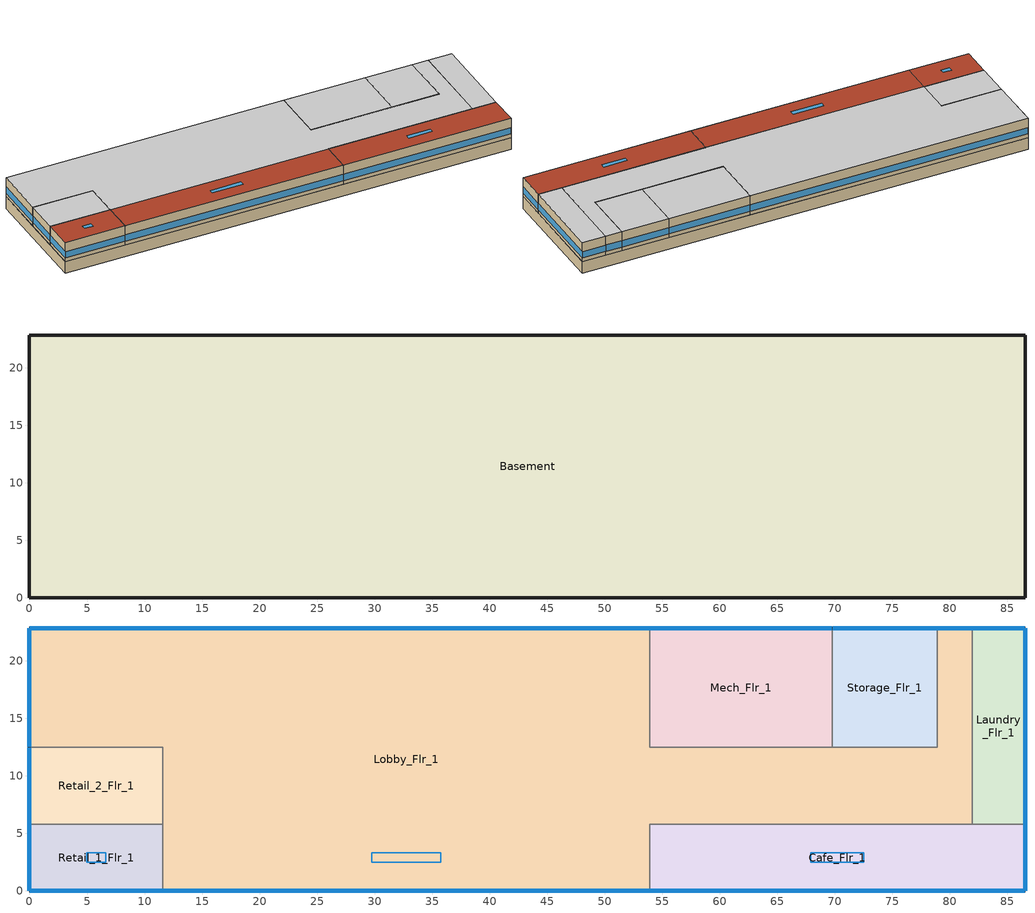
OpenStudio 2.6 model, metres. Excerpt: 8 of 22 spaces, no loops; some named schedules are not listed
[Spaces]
Basement
 floor ground: 86.56,22.86 86.56,0 0,0 0,22.86 z-2.44
 wall ground: 0,22.86 0,0 86.56,0 86.56,22.86 0,22.86 z-2.44:0
Lobby_Flr_1
 floor to Basement: 53.95,22.86 53.95,0 11.58,0 11.58,12.5 0,12.5 0,22.86 z0; 81.99,22.86 81.99,5.79 53.95,5.79 53.95,12.5 78.94,12.5 78.94,22.86 z0
 wall outside: 53.95,22.86 0,22.86 0,12.5 / 11.58,0 53.95,0 / 81.99,22.86 78.94,22.86 z0:3.96
 wall to Retail_1_Flr_1: 11.58,5.79 11.58,0 z0:3.96
 wall to Laundry_Flr_1: 81.99,5.79 81.99,22.86 z0:3.96
 wall to Storage_Flr_1: 78.94,22.86 78.94,12.5 69.8,12.5 z0:3.96
 wall to Cafe_Flr_1: 53.95,0 53.95,5.79 81.99,5.79 z0:3.96
 wall to Retail_2_Flr_1: 0,12.5 11.58,12.5 11.58,5.79 z0:3.96
 wall to Mech_Flr_1: 69.8,12.5 53.95,12.5 53.95,22.86 z0:3.96
 window: 53.92,22.86 0.03,22.86 / 11.61,0 53.92,0 z0.76:2.08; 0,22.83 0,12.52 z0.76:2.09; 81.97,22.86 78.97,22.86 z0.76:2.11
 ceiling adiabatic (BTAP-Int-Wall): 81.99,5.79 81.99,22.86 78.94,22.86 78.94,12.5 53.95,12.5 53.95,22.86 0,22.86 0,12.5 11.58,12.5 11.58,5.79 z3.96
 roof outside: 53.95,0 53.95,5.79 11.58,5.79 11.58,0 z3.96
 skylight: 35.76,2.49 35.76,3.3 29.77,3.3 29.77,2.49 z3.96
Retail_1_Flr_1
 floor to Basement: 11.58,5.79 11.58,0 0,0 0,5.79 z0
 wall outside: 0,5.79 0,0 11.58,0 z0:3.96
 wall to Retail_2_Flr_1: 11.58,5.79 0,5.79 z0:3.96
 window: 0.03,0 11.56,0 / 0,5.77 0,0.03 z0.76:2.09
 roof outside: 11.58,0 11.58,5.79 0,5.79 0,0 z3.96
 skylight: 6.61,2.49 6.61,3.3 4.97,3.3 4.97,2.49 z3.96
Retail_2_Flr_1
 floor to Basement: 11.58,12.5 11.58,5.79 0,5.79 0,12.5 z0
 wall outside: 0,12.5 0,5.79 z0:3.96
 window: 0,12.47 0,5.82 z0.76:2.09
 ceiling adiabatic (BTAP-Int-Wall): 11.58,5.79 11.58,12.5 0,12.5 0,5.79 z3.96
Laundry_Flr_1
 floor to Basement: 86.56,22.86 86.56,5.79 81.99,5.79 81.99,22.86 z0
 wall outside: 86.56,5.79 86.56,22.86 81.99,22.86 z0:3.96
 wall to Cafe_Flr_1: 81.99,5.79 86.56,5.79 z0:3.96
 window: 86.56,5.82 86.56,22.83 z0.76:2.09; 86.54,22.86 82.02,22.86 z0.76:2.1
 ceiling adiabatic (BTAP-Int-Wall): 86.56,5.79 86.56,22.86 81.99,22.86 81.99,5.79 z3.96
Storage_Flr_1
 floor to Basement: 78.94,22.86 78.94,12.5 69.8,12.5 69.8,22.86 z0
 wall outside: 78.94,22.86 69.8,22.86 z0:3.96
 wall to Mech_Flr_1: 69.8,22.86 69.8,12.5 z0:3.96
 window: 78.92,22.86 69.82,22.86 z0.76:2.09
 ceiling adiabatic (BTAP-Int-Wall): 78.94,12.5 78.94,22.86 69.8,22.86 69.8,12.5 z3.96
Mech_Flr_1
 floor to Basement: 69.8,22.86 69.8,12.5 53.95,12.5 53.95,22.86 z0
 wall outside: 69.8,22.86 53.95,22.86 z0:3.96
 window: 69.77,22.86 53.98,22.86 z0.76:2.09
 ceiling adiabatic (BTAP-Int-Wall): 69.8,12.5 69.8,22.86 53.95,22.86 53.95,12.5 z3.96
Cafe_Flr_1
 floor to Basement: 86.56,5.79 86.56,0 53.95,0 53.95,5.79 z0
 wall outside: 53.95,0 86.56,0 86.56,5.79 z0:3.96
 window: 86.56,0.03 86.56,5.77 z0.76:2.09; 53.98,0 86.54,0 z0.76:2.08
 roof outside: 86.56,0 86.56,5.79 53.95,5.79 53.95,0 z3.96
 skylight: 72.56,2.49 72.56,3.3 67.95,3.3 67.95,2.49 z3.96
[Site]
Calgary Intl AP_AB_CAN: Latitude {deg}=51.114; Longitude {deg}=-114.02; Time Zone {hr}=-7; Elevation {m}=1084.1; Terrain=City
[Building]
LargeHotel-CAN_AB_Calgary.Intl.AP.718770_CWEC2016.epw created: 2018-10-11 19:52:45 +0000: North Axis {deg}=0; Default Construction Set=BTAP-Mass at hdd = 5000.0; Standards Number of Stories=7; Standards Number of Above Ground Stories=6; Standards Building Type=LargeHotel
[Site:WaterMainsTemperature]
Calculation Method=Correlation; Annual Average Outdoor Air Temperature {C}=5; Maximum Difference In Monthly Average Outdoor Air Temperatures {deltaC}=23.3
[Site:GroundTemperature:BuildingSurface]
19.527, 19.502, 19.536, 19.598, 20.002, 21.64, 22.225, 22.375, 21.449, 20.121, 19.802, 19.633
[ClimateZones]
Climate Zone Institution Name 2=CEC; Climate Zone Document Name 2=California Climate Zone Descriptions; Climate Zone Document Year 2=1995
[SizingPeriod:DesignDay] Barometric Pressure {Pa}=88961; Sky Clearness=0; Rain Indicator=0; Snow Indicator=0; Day of Month=21; Daylight Saving Time Indicator=0; Humidity Indicating Type=Wetbulb; Dry-Bulb Temperature Range Modifier Type=DefaultMultipliers
Name | Maximum Dry-Bulb Temperature {C} | Daily Dry-Bulb Temperature Range {deltaC} | Humidity Indicating Conditions at Maximum Dry-Bulb | Wind Speed {m/s} | Wind Direction {deg} | Month | Day Type | Solar Model Indicator | ASHRAE Taub | ASHRAE Taud
Calgary Intl AP Ann Htg 99.6% Condns DB | -28.5 | 0 | -28.5 | 2.9 | 200 | 1 | WinterDesignDay | ASHRAEClearSky
Calgary Intl AP Ann Clg .4% Condns DB=>MWB | 28.5 | 12.1 | 16.1 | 4.5 | 160 | 7 | SummerDesignDay | ASHRAETau | 0.339 | 2.421
[Material:NoMass] Roughness=Smooth; Thermal Absorptance=0.9; Solar Absorptance=0.7
Name | Thermal Resistance {m2-K/W} | Visible Absorptance
Typical Carpet Pad | 0.21648 | 0.8
Typical Insulation 1 | 5.91238 | 0.7
Typical Insulation 2 | 4.49096 | 0.7
Typical Insulation 3 | 7.24636 | 0.7
Typical Carpet Pad 2 | 1.25503 | 0.8
Typical Carpet Pad 3 | 3.45515 | 0.8
Typical Insulation 4 | 0.526298 | 0.7
Typical Insulation 5 | 0.526316 | 0.7
[Material]
Name | Roughness | Thickness {m} | Conductivity {W/m-K} | Density {kg/m3} | Specific Heat {J/kg-K} | Thermal Absorptance | Solar Absorptance | Visible Absorptance
100mm Normalweight concrete floor | MediumSmooth | 0.1016 | 2.31 | 2322 | 832
G01 13mm gypsum board | Smooth | 0.0127 | 0.16 | 800 | 1090 | 0.9 | 0.7 | 0.5
G05 25mm wood | MediumSmooth | 0.0254 | 0.15 | 608 | 1630 | 0.9 | 0.5 | 0.5
4 in. Normalweight Concrete Floor | MediumRough | 0.1016 | 2.31 | 2322 | 832 | 0.9 | 0.7 | 0.7
1IN Stucco | Smooth | 0.0253 | 0.6918 | 1858 | 837 | 0.9 | 0.7 | 0.92
8IN CONCRETE HW RefBldg | Rough | 0.2032 | 1.311 | 2240 | 836.8 | 0.9 | 0.7 | 0.7
1/2IN Gypsum | Smooth | 0.0127 | 0.16 | 784.9 | 830 | 0.9 | 0.4 | 0.4
Metal Roof Surface; F08 Metal surface | Smooth | 0.0008 | 45.28 | 7824 | 500 | 0.9 | 0.7 | 0.7
6 in. Normalweight Concrete Floor | MediumRough | 0.1524 | 2.31 | 2322 | 832 | 0.9 | 0.7 | 0.7
[Construction]
BTAP-Int-Floor: 100mm Normalweight concrete floor, Typical Carpet Pad
BTAP-Int-Wall: G01 13mm gypsum board, G01 13mm gypsum board
BTAP-Int-Ceiling: Typical Carpet Pad, 100mm Normalweight concrete floor
BTAP-Ext-DaylightDiffuser: SimpleGlazing
BTAP-Int-Door: G05 25mm wood
BTAP-Ext-Floor-Mass:U-0.162: Typical Insulation 1, 4 in. Normalweight Concrete Floor, Typical Carpet Pad
BTAP-Ext-Wall-Mass:U-0.21: 1IN Stucco, 8IN CONCRETE HW RefBldg, Typical Insulation 2, 1/2IN Gypsum
BTAP-Ext-Roof-Metal:U-0.138: Metal Roof Surface, Typical Insulation 3
BTAP-Grnd-Floor-Mass:U-0.757: 6 in. Normalweight Concrete Floor, Typical Carpet Pad 2
BTAP-Grnd-Roof-Mass:U-0.284: 6 in. Normalweight Concrete Floor, Typical Carpet Pad 3
BTAP-Ext-Door:U-1.9000000000000001: F08 Metal surface, Typical Insulation 4
BTAP-Ext-OverHeadDoor:U-1.9000000000000001: Typical Insulation 5
BTAP-Ext-DaylightDiffuser:U=0.190 SHGC=0.600: SimpleGlazing:U=0.190 SHGC=0.600
[DefaultConstructionSet]
BTAP-Mass at hdd = 5000.0: Default Exterior Surface Constructions=BTAP-Mass at hdd = 5000.0; Default Interior Surface Constructions=Default Surface Constructions 2; Default Ground Contact Surface Constructions=BTAP-Mass at hdd = 5000.0 1; Default Exterior SubSurface Constructions=BTAP-Mass at hdd = 5000.0; Default Interior SubSurface Constructions=Default Sub Surface Constructions 2; Interior Partition Construction=BTAP-Int-Door
[DefaultSurfaceConstructions]
Name | Floor Construction | Wall Construction | Roof Ceiling Construction
Default Surface Constructions 2 | BTAP-Int-Floor | BTAP-Int-Wall | BTAP-Int-Ceiling
BTAP-Mass at hdd = 5000.0 | BTAP-Ext-Floor-Mass:U-0.162 | BTAP-Ext-Wall-Mass:U-0.21 | BTAP-Ext-Roof-Metal:U-0.138
BTAP-Mass at hdd = 5000.0 1 | BTAP-Grnd-Floor-Mass:U-0.757 | BTAP-Grnd-Roof-Mass:U-0.284 | BTAP-Grnd-Roof-Mass:U-0.284
[DefaultSubSurfaceConstructions]
Name | Fixed Window Construction | Operable Window Construction | Door Construction | Glass Door Construction | Overhead Door Construction | Skylight Construction | Tubular Daylight Dome Construction | Tubular Daylight Diffuser Construction
Default Sub Surface Constructions 2 | BTAP-Ext-DaylightDiffuser | BTAP-Ext-DaylightDiffuser | BTAP-Int-Door
BTAP-Mass at hdd = 5000.0 | BTAP-Ext-DaylightDiffuser:U=0.190 SHGC=0.600 | BTAP-Ext-DaylightDiffuser:U=0.190 SHGC=0.600 | BTAP-Ext-Door:U-1.9000000000000001 | BTAP-Ext-DaylightDiffuser:U=0.190 SHGC=0.600 | BTAP-Ext-OverHeadDoor:U-1.9000000000000001 | BTAP-Ext-DaylightDiffuser:U=0.190 SHGC=0.600 | BTAP-Ext-DaylightDiffuser:U=0.190 SHGC=0.600 | BTAP-Ext-DaylightDiffuser:U=0.190 SHGC=0.600
[WindowMaterial:SimpleGlazingSystem] Solar Heat Gain Coefficient=0.6; Visible Transmittance=0.21
Name | U-Factor {W/m2-K}
SimpleGlazing | 2.2
SimpleGlazing:U=0.190 SHGC=0.600 | 1.9
[Space] Part of Total Floor Area=Yes
Name | Space Type | Building Story | Thermal Zone
Laundry_Flr_1 | Space Function Laundry/Washing area | Building Story 2 | Sp-Laundry_Flr_1 Sys-6 Flr-2 Sch-C HPlcmt-east ZN
Lobby_Flr_1 | Space Function Lobby - hotel | Building Story 2 | Sp-Lobby_Flr_1 Sys-6 Flr-2 Sch-H HPlcmt-north ZN
Retail_1_Flr_1 | Space Function Sales area | Building Story 2 | Sp-Retail_1_Flr_1 Sys-6 Flr-2 Sch-C HPlcmt-south ZN
Basement | Space Function Storage room <= 5 m2 <= 100 m2-sch-E | Building Story 1 | Sp-Basement Sys-4 Flr-1 Sch-E HPlcmt-north ZN
Cafe_Flr_1 | Space Function Retail facility mall concourse | Building Story 2 | Sp-Cafe_Flr_1 Sys-6 Flr-2 Sch-C HPlcmt-south ZN
Mech_Flr_1 | Space Function Electrical/Mechanical room-sch-E | Building Story 2 | Sp-Mech_Flr_1 Sys-6 Flr-2 Sch-E HPlcmt-north ZN
Retail_2_Flr_1 | Space Function Sales area | Building Story 2 | Sp-Retail_2_Flr_1 Sys-6 Flr-2 Sch-C HPlcmt-west ZN
Storage_Flr_1 | Space Function Storage room <= 5 m2 <= 100 m2-sch-E | Building Story 2 | Sp-Storage_Flr_1 Sys-4 Flr-2 Sch-E HPlcmt-north ZN
[BuildingStory]
Name | Nominal Z Coordinate {m}
Building Story 1 | -2.439
Building Story 2 | 0
[SpaceType] Standards Building Type=Space Function
Name | Default Schedule Set | Design Specification Outdoor Air Object | Standards Space Type
Space Function Storage room <= 5 m2 <= 100 m2-sch-E | Space Function Storage room <= 5 m2 <= 100 m2-sch-E Schedule Set | Space Function Storage room <= 5 m2 <= 100 m2-sch-E Ventilation | Storage room <= 5 m2 <= 100 m2-sch-E
Space Function Retail facility mall concourse | Space Function Retail facility mall concourse Schedule Set | Space Function Retail facility mall concourse Ventilation | Retail facility mall concourse
Space Function Laundry/Washing area | Space Function Laundry/Washing area Schedule Set | Space Function Laundry/Washing area Ventilation | Laundry/Washing area
Space Function Lobby - hotel | Space Function Lobby - hotel Schedule Set | Space Function Lobby - hotel Ventilation | Lobby - hotel
Space Function Electrical/Mechanical room-sch-E | Space Function Electrical/Mechanical room-sch-E Schedule Set | Space Function Electrical/Mechanical room-sch-E Ventilation | Electrical/Mechanical room-sch-E
Space Function Sales area | Space Function Sales area Schedule Set | Space Function Sales area Ventilation | Sales area
[People:Definition] Number of People Calculation Method=People/Area; Fraction Radiant=0.3
Name | People per Space Floor Area {person/m2}
Space Function Electrical/Mechanical room-sch-E People Definition | 0.00500182
Space Function Laundry/Washing area People Definition; Space Function Retail facility mall concourse People Definition | 0.0500182
Space Function Lobby - hotel People Definition | 0.100036
Space Function Sales area People Definition | 0.0333454
Space Function Storage room <= 5 m2 <= 100 m2-sch-E People Definition | 0.0100036
[People] Work Efficiency Schedule=Work Efficiency Schedule; Clothing Insulation Schedule=Clothing Schedule; Air Velocity Schedule=Air Velocity Schedule; Multiplier=1
Name | People Definition | Space or SpaceType
Space Function Electrical/Mechanical room-sch-E People | Space Function Electrical/Mechanical room-sch-E People Definition | Space Function Electrical/Mechanical room-sch-E
Space Function Laundry/Washing area People | Space Function Laundry/Washing area People Definition | Space Function Laundry/Washing area
Space Function Lobby - hotel People | Space Function Lobby - hotel People Definition | Space Function Lobby - hotel
Space Function Retail facility mall concourse People | Space Function Retail facility mall concourse People Definition | Space Function Retail facility mall concourse
Space Function Sales area People | Space Function Sales area People Definition | Space Function Sales area
Space Function Storage room <= 5 m2 <= 100 m2-sch-E People | Space Function Storage room <= 5 m2 <= 100 m2-sch-E People Definition | Space Function Storage room <= 5 m2 <= 100 m2-sch-E
[Lights:Definition] Design Level Calculation Method=Watts/Area; Fraction Radiant=0.5; Fraction Visible=0.2
Name | Watts per Space Floor Area {W/m2}
Space Function Electrical/Mechanical room-sch-E Lights Definition | 4.60167
Space Function Laundry/Washing area Lights Definition | 4.59996
Space Function Lobby - hotel Lights Definition | 11.3999
Space Function Retail facility mall concourse Lights Definition | 9.69992
Space Function Sales area Lights Definition | 13.0999
Space Function Storage room <= 5 m2 <= 100 m2-sch-E Lights Definition | 6.80247
[Lights] Fraction Replaceable=1
Name | Lights Definition | Space or SpaceType
Space Function Electrical/Mechanical room-sch-E Lights | Space Function Electrical/Mechanical room-sch-E Lights Definition | Space Function Electrical/Mechanical room-sch-E
Space Function Laundry/Washing area Lights | Space Function Laundry/Washing area Lights Definition | Space Function Laundry/Washing area
Space Function Lobby - hotel Lights | Space Function Lobby - hotel Lights Definition | Space Function Lobby - hotel
Space Function Retail facility mall concourse Lights | Space Function Retail facility mall concourse Lights Definition | Space Function Retail facility mall concourse
Space Function Sales area Lights | Space Function Sales area Lights Definition | Space Function Sales area
Space Function Storage room <= 5 m2 <= 100 m2-sch-E Lights | Space Function Storage room <= 5 m2 <= 100 m2-sch-E Lights Definition | Space Function Storage room <= 5 m2 <= 100 m2-sch-E
[DesignSpecification:OutdoorAir] Outdoor Air Method=Sum; Outdoor Air Flow per Person {m3/s-person}=0; Outdoor Air Flow Rate {m3/s}=0; Outdoor Air Flow Air Changes per Hour {1/hr}=0
Name | Outdoor Air Flow per Floor Area {m3/s-m2}
Space Function Electrical/Mechanical room-sch-E Ventilation | 0.0003048
Space Function Laundry/Washing area Ventilation | 0.00084836
Space Function Lobby - hotel Ventilation | 0.00143764
Space Function Retail facility mall concourse Ventilation | 0.0018288
Space Function Sales area Ventilation | 0.0011684
Space Function Storage room <= 5 m2 <= 100 m2-sch-E Ventilation | 0.0003556
[DefaultScheduleSet] People Activity Level Schedule=NECB-Activity; Infiltration Schedule=Always On
Name | Number of People Schedule | Lighting Schedule | Electric Equipment Schedule
Space Function Electrical/Mechanical room-sch-E Schedule Set; Space Function Storage room <= 5 m2 <= 100 m2-sch-E Schedule Set | NECB-E-Occupancy | NECB-E-Lighting | NECB-E-Electric-Equipment
Space Function Laundry/Washing area Schedule Set | NECB-C-Occupancy | NECB-C-Lighting | NECB-C-Electric-Equipment
Space Function Lobby - hotel Schedule Set | NECB-H-Occupancy | NECB-H-Occupancy-NECB-H-Lighting-0.0-0.0-0.67-Light Ruleset | NECB-H-Electric-Equipment
Space Function Retail facility mall concourse Schedule Set; Space Function Sales area Schedule Set | NECB-C-Occupancy | NECB-C-Occupancy-NECB-C-Lighting-0.0-0.0-0.67-Light Ruleset | NECB-C-Electric-Equipment
[ThermostatSetpoint:DualSetpoint]
Name | Heating Setpoint Temperature Schedule | Cooling Setpoint Temperature Schedule
Space Function Storage room <= 5 m2 <= 100 m2-sch-E Thermostat 3; Space Function Storage room <= 5 m2 <= 100 m2-sch-E Thermostat 4; Space Function Electrical/Mechanical room-sch-E Thermostat 2 | NECB-E-Thermostat Setpoint-Heating | NECB-E-Thermostat Setpoint-Cooling
Space Function Laundry/Washing area Thermostat 2; Space Function Sales area Thermostat 3; Space Function Retail facility mall concourse Thermostat 2; Space Function Sales area Thermostat 4 | NECB-C-Thermostat Setpoint-Heating | NECB-C-Thermostat Setpoint-Cooling
Space Function Lobby - hotel Thermostat 2 | NECB-H-Thermostat Setpoint-Heating | NECB-H-Thermostat Setpoint-Cooling
[ElectricEquipment:Definition] Design Level Calculation Method=Watts/Area; Fraction Radiant=0.5
Name | Watts per Space Floor Area {W/m2}
Space Function Electrical/Mechanical room-sch-E Elec Equip Definition; Space Function Retail facility mall concourse Elec Equip Definition | 1.00036
Space Function Laundry/Washing area Elec Equip Definition | 20.0073
Space Function Lobby - hotel Elec Equip Definition; Space Function Sales area Elec Equip Definition | 2.50091
[ElectricEquipment]
Name | Electric Equipment Definition | Space or SpaceType
Space Function Electrical/Mechanical room-sch-E Elec Equip | Space Function Electrical/Mechanical room-sch-E Elec Equip Definition | Space Function Electrical/Mechanical room-sch-E
Space Function Laundry/Washing area Elec Equip | Space Function Laundry/Washing area Elec Equip Definition | Space Function Laundry/Washing area
Space Function Lobby - hotel Elec Equip | Space Function Lobby - hotel Elec Equip Definition | Space Function Lobby - hotel
Space Function Retail facility mall concourse Elec Equip | Space Function Retail facility mall concourse Elec Equip Definition | Space Function Retail facility mall concourse
Space Function Sales area Elec Equip | Space Function Sales area Elec Equip Definition | Space Function Sales area
[SpaceInfiltration:DesignFlowRate] Schedule=Always On Discrete; Design Flow Rate Calculation Method=Flow/ExteriorArea; Flow per Exterior Surface Area {m3/s-m2}=0.00025; Constant Term Coefficient=0; Temperature Term Coefficient=0; Velocity Term Coefficient=0.224; Velocity Squared Term Coefficient=0
Name | Space or SpaceType
Cafe_Flr_1 Infiltration | Cafe_Flr_1
Laundry_Flr_1 Infiltration | Laundry_Flr_1
Lobby_Flr_1 Infiltration | Lobby_Flr_1
Mech_Flr_1 Infiltration | Mech_Flr_1
Retail_1_Flr_1 Infiltration | Retail_1_Flr_1
Retail_2_Flr_1 Infiltration | Retail_2_Flr_1
Storage_Flr_1 Infiltration | Storage_Flr_1
[ThermalZone] Use Ideal Air Loads=No
Name | Thermostat
Sp-Basement Sys-4 Flr-1 Sch-E HPlcmt-north ZN | Space Function Storage room <= 5 m2 <= 100 m2-sch-E Thermostat 3
Sp-Storage_Flr_1 Sys-4 Flr-2 Sch-E HPlcmt-north ZN | Space Function Storage room <= 5 m2 <= 100 m2-sch-E Thermostat 4
Sp-Mech_Flr_1 Sys-6 Flr-2 Sch-E HPlcmt-north ZN | Space Function Electrical/Mechanical room-sch-E Thermostat 2
Sp-Laundry_Flr_1 Sys-6 Flr-2 Sch-C HPlcmt-east ZN | Space Function Laundry/Washing area Thermostat 2
Sp-Retail_2_Flr_1 Sys-6 Flr-2 Sch-C HPlcmt-west ZN | Space Function Sales area Thermostat 3
Sp-Cafe_Flr_1 Sys-6 Flr-2 Sch-C HPlcmt-south ZN | Space Function Retail facility mall concourse Thermostat 2
Sp-Retail_1_Flr_1 Sys-6 Flr-2 Sch-C HPlcmt-south ZN | Space Function Sales area Thermostat 4
Sp-Lobby_Flr_1 Sys-6 Flr-2 Sch-H HPlcmt-north ZN | Space Function Lobby - hotel Thermostat 2
[HeatExchanger:AirToAir:SensibleAndLatent] Availability Schedule=Always On Discrete; Nominal Supply Air Flow Rate {m3/s}=autosize; Sensible Effectiveness at 100% Heating Air Flow=0.5; Latent Effectiveness at 100% Heating Air Flow=0.5; Sensible Effectiveness at 75% Heating Air Flow=0.5; Latent Effectiveness at 75% Heating Air Flow=0.5; Sensible Effectiveness at 100% Cooling Air Flow=0.5; Latent Effectiveness at 100% Cooling Air Flow=0.5; Sensible Effectiveness at 75% Cooling Air Flow=0.5; Latent Effectiveness at 75% Cooling Air Flow=0.5; Supply Air Outlet Temperature Control=Yes; Heat Exchanger Type=Rotary; Frost Control Type=ExhaustOnly; Threshold Temperature {C}=-23.3; Initial Defrost Time Fraction=0.167; Rate of Defrost Time Fraction Increase {1/K}=1.44; Economizer Lockout=Yes
Name | Nominal Electric Power {W}
Make-up air unit ERV | 2255.51
Sp-Banquet_Flr_6 Sys-3 Flr-4 Sch-B HPlcmt-north ZN NECB System 3 PSZ ERV; Sp-Dining_Flr_6 Sys-3 Flr-4 Sch-B HPlcmt-north ZN NECB System 3 PSZ ERV | 902.245
Sp-Basement Sys-4 Flr-1 Sch-E HPlcmt-north ZN NECB System 4 PSZ ERV | 554.885
Sp-Corridor_Flr_6 Sys-3 Flr-4 Sch-E HPlcmt-south ZN NECB System 3 PSZ ERV | 140.129
Sp-Kitchen_Flr_6 Sys-3 Flr-4 Sch-B HPlcmt-east ZN NECB System 3 PSZ ERV | 151.664
Sp-Storage_Flr_1 Sys-4 Flr-2 Sch-E HPlcmt-north ZN NECB System 4 PSZ ERV | 74.1772
VAV with Reheat ERV | 1851.98
[SetpointManager:OutdoorAirPretreat] Minimum Setpoint Temperature {C}=-99; Maximum Setpoint Temperature {C}=99; Minimum Setpoint Humidity Ratio {kgWater/kgDryAir}=1e-05; Maximum Setpoint Humidity Ratio {kgWater/kgDryAir}=1
Setpoint Manager Outdoor Air Pretreat 1; Setpoint Manager Outdoor Air Pretreat 2; Setpoint Manager Outdoor Air Pretreat 3; Setpoint Manager Outdoor Air Pretreat 4; Setpoint Manager Outdoor Air Pretreat 5; Setpoint Manager Outdoor Air Pretreat 6; Setpoint Manager Outdoor Air Pretreat 7; Setpoint Manager Outdoor Air Pretreat 8
[AvailabilityManager:NightCycle] Control Type=CycleOnAny; Thermostat Tolerance {deltaC}=1; Cycling Run Time {s}=3600
Availability Manager Night Cycle 1; Availability Manager Night Cycle 2; Availability Manager Night Cycle 3; Availability Manager Night Cycle 4; Availability Manager Night Cycle 5; Availability Manager Night Cycle 6; Availability Manager Night Cycle 7
[Schedule:Ruleset]
Clothing Schedule: Default Day Schedule=Clothing Schedule Default Winter Clothes
Air Velocity Schedule: Default Day Schedule=Air Velocity Schedule Default
Work Efficiency Schedule: Default Day Schedule=Work Efficiency Schedule Default
NECB-Activity: Default Day Schedule=NECB-Activity Default; Summer Design Day Schedule=NECB-Activity Summer Design Day; Winter Design Day Schedule=NECB-Activity Winter Design Day
Always On: Default Day Schedule=Always On Default
NECB-E-Thermostat Setpoint-Heating: Default Day Schedule=NECB-E-Thermostat Setpoint-Heating Default
NECB-E-Thermostat Setpoint-Cooling: Default Day Schedule=NECB-E-Thermostat Setpoint-Cooling Default
NECB-C-Occupancy: Default Day Schedule=NECB-C-Occupancy Default
NECB-C-Lighting: Default Day Schedule=NECB-C-Lighting Default
NECB-C-Electric-Equipment: Default Day Schedule=NECB-C-Electric-Equipment Default
NECB-C-Thermostat Setpoint-Heating: Default Day Schedule=NECB-C-Thermostat Setpoint-Heating Default
NECB-C-Thermostat Setpoint-Cooling: Default Day Schedule=NECB-C-Thermostat Setpoint-Cooling Default
NECB-H-Occupancy: Default Day Schedule=NECB-H-Occupancy Default
NECB-H-Occupancy-NECB-H-Lighting-0.0-0.0-0.67-Light Ruleset: Default Day Schedule=NECB-H-Occupancy-NECB-H-Lighting-0.0-0.0-0.67-Light Default
NECB-H-Electric-Equipment: Default Day Schedule=NECB-H-Electric-Equipment Default
NECB-H-Thermostat Setpoint-Heating: Default Day Schedule=NECB-H-Thermostat Setpoint-Heating Default
NECB-H-Thermostat Setpoint-Cooling: Default Day Schedule=NECB-H-Thermostat Setpoint-Cooling Default
NECB-C-Occupancy-NECB-C-Lighting-0.0-0.0-0.67-Light Ruleset: Default Day Schedule=NECB-C-Occupancy-NECB-C-Lighting-0.0-0.0-0.67-Light Default
[Schedule:Constant]
Always On Discrete: Value=1
